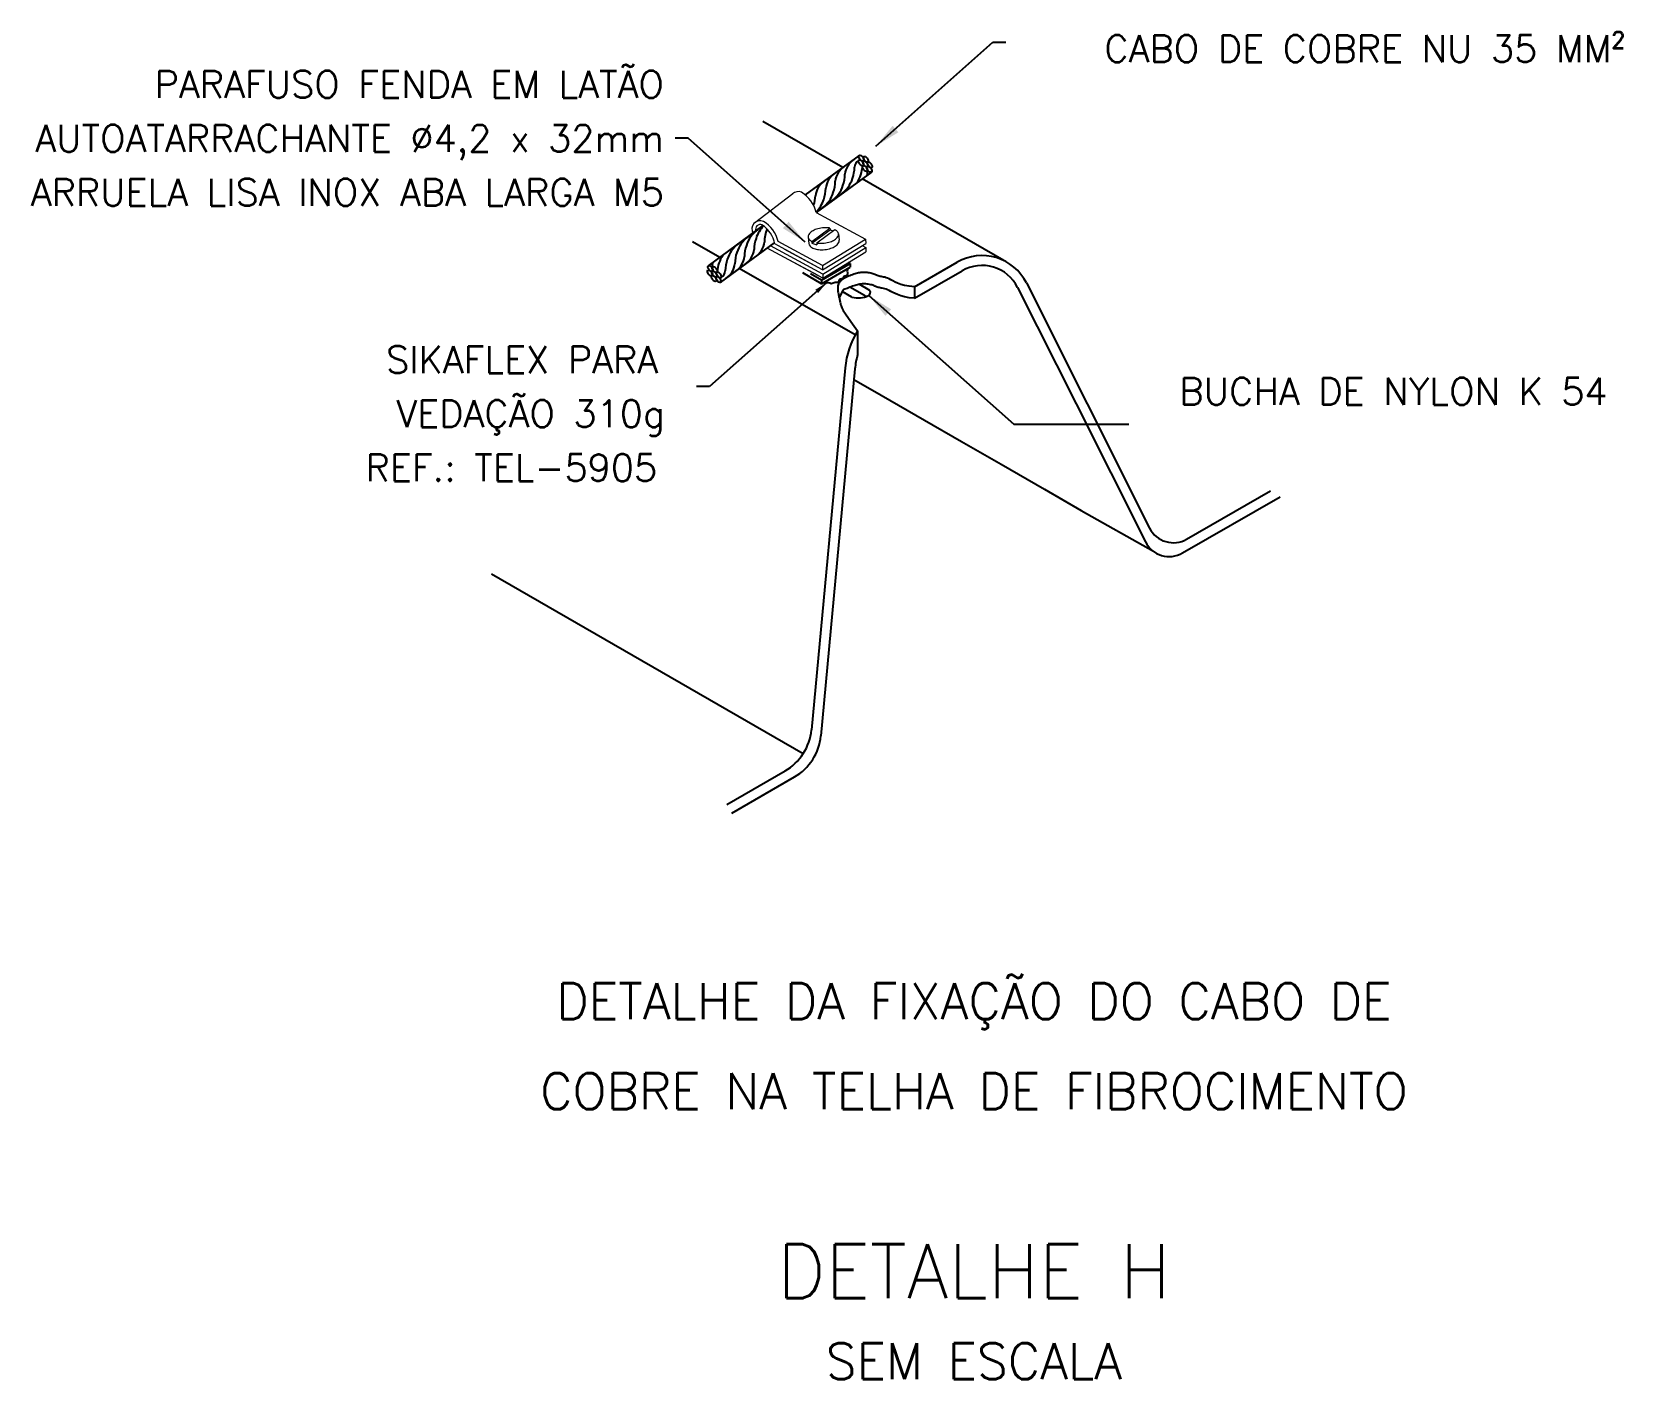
# Paper-space layout 'Layout4' of a CAD drawing. Header units: millimetres. Extents: x 16 to 267, y 19 to 196.
# Drawn here: x 183.48 to 203.36, y 61.51 to 78.35 of the extents above; entities that cross this region are included whole.
import ezdxf
from ezdxf.enums import TextEntityAlignment as Align

# ---------------------------------------------------------------- set-up
doc = ezdxf.new("R2010")
doc.units = ezdxf.units.MM
for name, color, linetype in [('C01', 1, 'Continuous'), ('C02', 42, 'Continuous'), ('C03', 7, 'Continuous'), ('C04', 5, 'Continuous'), ('C05', 4, 'Continuous')]:
    doc.layers.add(name, color=color, linetype=linetype)
doc.layers.add('Cabo 16 mm²', color=1, linetype='Continuous', lineweight=20)
doc.styles.add('100CL', font='romans.shx', dxfattribs={"height": 25})
doc.styles.add('140CL', font='romans.shx', dxfattribs={"height": 100})
doc.styles.add('80CL', font='romans.shx', dxfattribs={"height": 2})

# ---------------------------------------------------------------- blocks, each defined once
blk = doc.blocks.new('A$C76576F64')
at = {"layer": 'C01'}
for centre, major_axis, ratio, start_param, end_param in [((0.6973068076749769, 0.4010756641516764), (-0.06156059063818413, -0.06144993752071506), 0.9999999999976028, 4.421121736771361, 5.267556792946176), ((0.690170489666798, 0.4396775382958822), (-0.02487016430550492, -0.02482546101101338), 0.9999999999855568, 4.348838242355383, 5.325341205187715), ((0.565295700272145, 0.3249320454215194), (0.06144993752044848, -0.06156059063791709), 0.999999999996807, 2.850325409970544, 3.696760466150085), ((0.6114691978714291, 0.3516011362701192), (0.06144993752061712, -0.061560590638086), 0.999999999995917, 2.850325409973752, 3.696760466151379), ((0.6543880027738851, 0.3763384002108978), (0.06144993752059318, -0.06156059063806203), 0.9999999999915787, 2.850325409973489, 3.696760466153322), ((0.5260326896091101, 0.4501883357092993), (-0.08961101215562144, -0.08944993933692715), 0.9999999999964784, 1.299531290996771, 1.950007241479633), ((0.4792870575356574, 0.4349338907722995), (-0.09489200906093324, -0.09472144382566433), 0.9999999999840194, 1.896335536428903, 2.252990485523359), ((0.5222058624367492, 0.4596711547137602), (0.09472144382358402, -0.09489200905884919), 0.9999999999898185, 0.3255392096419336, 0.6821941587397387), ((0.5579103007103186, 0.4676931562905793), (0.09405873054679344, -0.09422810243194267), 0.9999999999959837, 0.06773369456712719, 0.6299074664423441), ((0.5777203500538235, 0.447847434922096), (-0.09422810244166849, -0.09405873055650175), 0.9999999999401721, 2.042445913523546, 2.200703793208115), ((0.3472759501305518, 0.3587902720419152), (-0.1325535138614317, 0.02054915836453367), 0.856882734854933, 2.856172596217645, 3.199573447466268), ((0.4401950798069265, 0.4007138078279695), (0.06883508461080076, 0.1074618771115421), 0.9919346632898577, 4.241793326935669, 4.873719120004919), ((0.3934494477321095, 0.3854593628902876), (-0.09489200906095807, -0.0947214438256891), 0.999999999981395, 1.896335536428118, 2.252990485521813), ((0.4831138847080183, 0.4254510717685207), (-0.08961101215538438, -0.08944993933669049), 0.9999999999991634, 1.299531290996078, 1.950007241481794), ((0.4363682526345656, 0.4101966268310662), (-0.0948920090607622, -0.09472144382549359), 0.9999999999839688, 1.896335536427758, 2.252990485523072), ((0.3972762749040157, 0.3759765438865088), (-0.1110514316302707, 0.06091762484155647), 0.9607038899753951, 2.736010039532539, 3.240084460986466), ((0.2464618934254759, 0.09540981673490023), (0.08953051196896522, 0.08953051196896522), 0.9999999999991634, 1.299531290996078, 1.950007241481794), ((0.2893584287671729, 0.1201856779125592), (-0.08953051196896505, 0.08953051196896505), 0.9999999999947624, -0.2712650358003867, 0.3792109146877489), ((0.3322549641102341, 0.1449615390909003), (0.08953051196920209, 0.08953051196920207), 0.9999999999964784, 1.466562010155103, 1.950007241479633), ((0.3822398088900627, 0.1621927813482671), (0.09480676480095744, 0.09480676480095743), 0.999999999981395, 1.835144857317934, 2.252990485521813), ((0.1717035061919887, 0.05310046682461689), (-0.09414345457863486, 0.09414345457863488), 0.9999999999959837, 0.06773369456712719, 0.6299074664423441), ((0.2035653580837788, 0.07063395555724128), (0.08953051196920209, 0.08953051196920207), 0.9999999999964784, 1.299531290996771, 1.950007241479633), ((0.2502972492384288, 0.08593044395752258), (0.09480676480093264, 0.09480676480093264), 0.9999999999840194, 1.896335536428903, 2.252990485523359), ((0.1180402011127626, 0.1691442614260268), (-0.06150528896362389, 0.06150528896362389), 0.999999999995917, 2.850325409973752, 3.696760466151379), ((0.2931937845801258, 0.1107063051358637), (0.09480676480076175, 0.09480676480076175), 0.9999999999839688, 1.896335536427758, 2.252990485523072), ((0.3360903199231871, 0.1354821663135226), (0.09480676480095744, 0.09480676480095743), 0.999999999981395, 1.896335536428118, 2.252990485521813), ((0.1641896900773645, 0.195854876461226), (-0.06150528896345509, 0.06150528896345512), 0.999999999996807, 2.850325409970544, 3.696760466150085), ((0.1518756128139103, 0.07292836020269533), (0.09414345458835195, 0.09414345458835192), 0.9999999999401721, 2.042445913523546, 2.200703793208115), ((0.03941816953602029, 0.08099709995826743), (0.02484782271137812, 0.02484782271137812), 0.9999999999855568, 4.348838242355383, 5.325341205187715), ((0.03224713042800431, 0.1195925390707089), (0.06150528896372193, 0.06150528896372193), 0.9999999999976028, 4.421121736771361, 5.267556792946176), ((0.2074007138967318, 0.06115458277918151), (-0.09480676479885046, 0.09480676479885046), 0.9999999999898185, 0.3255392096419336, 0.6821941587397387), ((0.07514366576970133, 0.1443684002483678), (-0.06150528896359993, 0.06150528896359993), 0.9999999999915787, 2.850325409973489, 3.696760466153322)]:
    blk.add_ellipse(centre, major_axis=major_axis, ratio=ratio, start_param=start_param, end_param=end_param, dxfattribs=at)
at = {"layer": 'C02'}
for p, q in [((0.6806888138939939, 0.4917927682502068), (0.4394628860795819, 0.352756523893504)), ((0.7234004372430718, 0.4176276945256632), (0.476537416618612, 0.2754893843339232)), ((0.006168400655042205, 0.1030170430913131), (0.2511770109736062, 0.2445272902077704)), ((0.04894672128375532, 0.02889042024980881), (0.2908416401182876, 0.1686022846445212))]:
    blk.add_line(p, q, dxfattribs=at)
at = {"layer": 'C02', "lineweight": 0}
for p, q in [((0.2166814651700406, 0.2601327327311083), (0.3887964718510375, 0.3642159197875117)), ((0.476537416618612, 0.2754893843339232), (0.6690540032509489, 0.1420353936578067)), ((0.4451264810359135, 0.1575599253635573), (0.5264526988239595, 0.2045136390956941)), ((0.5264526988239595, 0.2045136390956941), (0.5264526988239595, 0.1966669521889344)), ((0.4743803600545107, -3.442687557253521e-08), (0.2582853790845547, 0.1497986820365895)), ((0.4758194179617021, 0.01739204828436414), (0.2727565262930511, 0.1581568193882958)), ((0.4772584758679841, 0.03478413098832789), (0.2913014939886125, 0.1636909527849184)), ((0.4786975337747208, 0.05217621369592962), (0.3061203715838019, 0.1718080407340494)), ((0.4772584758679841, 0.03478413098832789), (0.327971720613732, 0.138270867337269)), ((0.432251221858678, 0.1766055288685493), (0.432251221858678, 0.1495330503307741)), ((0.4451264810359135, 0.1497132384567976), (0.5264526988239595, 0.1966669521889344)), ((0.4451264810359135, 0.1575599253635573), (0.4451264810359135, 0.1497132384567976)), ((0.4451264810359135, 0.1497132384567976), (0.4650555630400959, 0.1408507317346448)), ((0.4650555630400959, 0.1486974186414045), (0.5463817808276872, 0.1956511323737686)), ((0.4650555630400959, 0.1486974186414045), (0.4650555630400959, 0.1408507317346448)), ((0.4786975337747208, 0.05217621369592962), (0.6690540032509489, 0.1420353936578067)), ((0.5264526988239595, 0.1966669521889344), (0.538704399186372, 0.1912185940157087)), ((0.5592570400049226, 0.1766055288685493), (0.5592570400049226, 0.1495330503307741)), ((0.6690540032509489, 0.1420353936578067), (0.6676149453442122, 0.124643310950205)), ((0.4559538922976571, 0.01277333590792296), (0.3250936048016229, 0.1034867019238845)), ((0.4743803600558749, -3.442619345150888e-08), (0.664736829532103, 0.08985914553568364)), ((0.4758194179630664, 0.01739204828504626), (0.6661758874392945, 0.1072512282469233)), ((0.4772584758679841, 0.03478413098832789), (0.6676149453442122, 0.124643310950205)), ((0.6518334309466809, 0.1171935303029841), (0.6661758874392945, 0.1072512282469233)), ((0.6661758874392945, 0.1072512282469233), (0.664736829532103, 0.08985914553568364)), ((0.4758194179617021, 0.01739204828436414), (0.4743803600545107, -3.442687557253521e-08)), ((0.4786975337747208, 0.05217621369592962), (0.4772584758679841, 0.03478413098832789))]:
    blk.add_line(p, q, dxfattribs=at)
for points in [[(0.5264526988239595, 0.2045136390956941, 0.01640901410351337), (0.521436662942051, 0.2057253931966443, 0.05109929896207354), (0.4957541309322551, 0.2083569834053378, 0.05109929896207855), (0.4700715989220043, 0.2057253931966443, 0.06494810165028665), (0.4508507933010151, 0.1990571976839419, 0.1042029417664151), (0.4361277951543343, 0.1873615579061152, 0.174704521189028), (0.432251221858678, 0.1766055288685493, 0.1747045211890303), (0.4361277951543343, 0.1658494998309834, 0.0673798441122111), (0.4451264810359135, 0.1575599253635573, 0.06494810165028905)], [(0.432251221858678, 0.1495330503307741, 0.1747045211890303), (0.4361277951543343, 0.1387770212932082, 0.1042029417664233), (0.4508507933010151, 0.1270813815153815, 0.06494810165028905), (0.4700715989220043, 0.1204131860026791, 0.0510992989620726), (0.4957541309322551, 0.1177815957939856, 0.05109929896208093), (0.521436662942051, 0.1204131860026791, 0.06494810165029666), (0.5406574685630403, 0.1270813815153815, 0.104202941766425), (0.5553804667097211, 0.1387770212932082, 0.1747045211890353), (0.5592570400049226, 0.1495330503307741, 0.174704521189028)], [(0.4650555630400959, 0.1486974186414045, 0.0164090141035104), (0.4700715989220043, 0.1474856645404543, 0.0510992989620726), (0.4957541309322551, 0.1448540743317608, 0.05109929896208093), (0.521436662942051, 0.1474856645404543, 0.06494810165029666), (0.5406574685630403, 0.1541538600529293, 0.104202941766425), (0.5553804667097211, 0.1658494998309834, 0.1747045211890353), (0.5592570400049226, 0.1766055288685493, 0.174704521189028)], [(0.5592570400049226, 0.1766055288685493, 0.174704521189028), (0.5553804667097211, 0.1873615579061152, 0.06737984411220085), (0.5463817808276872, 0.1956511323737686, 0.06494810165029295)]]:
    blk.add_lwpolyline(points, format="xyb", dxfattribs=at)
for centre, radius, start, end in [((0.4078571835611911, 0.3351523986432312), 0.03490414922707272, 61.28336544415288, 126.8382641209283), ((0.3448809685555716, 0.2598457979913746), 0.1325825859990536, 6.776186611545842, 53.02342464547258), ((0.2374401398233204, 0.2314710551975168), 0.03490414922707272, 61.28336544415288, 202.7088188578343), ((0.2374401398255941, 0.2314710551975168), 0.01919778436678242, 61.28336544902704, 196.1428081042493), ((0.1723668114887005, 0.1550321110839832), 0.1192494638531377, 4.163977467690052, 51.46136866760936), ((0.1744639248177009, 0.1561644545456602), 0.1325825859990536, 6.776186611545842, 53.02342464547258)]:
    blk.add_arc(centre, radius, start, end, dxfattribs=at)
at = {"layer": 'C02'}
for centre, major_axis, ratio in [((0.6843554301167387, 0.4602173474804658), (0.007144556561741622, -0.01240048238644946), 0.5094834039478733), ((0.6878333704548822, 0.479392285863014), (0.007144556560370732, -0.01240048238723929), 0.5094834039744696), ((0.7021224835775683, 0.4545913210888557), (0.007144556560516171, -0.0124004823871555), 0.5094834039478731), ((0.7059273739287164, 0.4729849451107384), (0.007144556560677828, -0.01240048238706236), 0.5094834039685116), ((0.6986445432376058, 0.4354163827065349), (0.007144556560447502, -0.01240048238719506), 0.509483403968512), ((0.7162553441785349, 0.430027867686249), (0.007144556560677828, -0.01240048238706236), 0.5094834039685116), ((0.7200602345310472, 0.4484214917079044), (0.007144556560464071, -0.01240048238698871), 0.5094834039539442), ((0.00953630231333591, 0.07222626301859236), (-0.007155708418159329, 0.01239405054491755), 0.5094834039539442), ((0.01332464529878052, 0.09062330225515325), (-0.007155708418373151, 0.01239405054499102), 0.5094834039685116), ((0.02747959602720584, 0.06607257188488802), (-0.007155708418211581, 0.0123940505450843), 0.5094834039478731), ((0.03094028630721368, 0.08525063106094422), (-0.007155708418142946, 0.01239405054512391), 0.509483403968512), ((0.04525170314354909, 0.06046252997111878), (-0.007155708419436394, 0.01239405054437715), 0.5094834039478733), ((0.02369125304312547, 0.04767553264832713), (-0.007155708418373151, 0.01239405054499102), 0.5094834039685116), ((0.0417910128649055, 0.04128447079506259), (-0.007155708418066216, 0.01239405054516822), 0.5094834039744696)]:
    blk.add_ellipse(centre, major_axis=major_axis, ratio=ratio, dxfattribs=at)

psp = doc.layouts.new('Layout4')

# ---------------------------------------------------------------- linework, layer by layer
at = {"layer": 'C01'}
for p, q in [((193.3458526452894, 75.25003561849854), (193.7049529841977, 75.45635597215124)), ((193.3458526452894, 75.2034046552929), (193.7049529841977, 75.40972500894628)), ((193.7049529841977, 75.45635597215124), (193.6825314994746, 75.46936400802662)), ((193.7049529841977, 75.45635597215124), (193.7049529841977, 75.40972500894628)), ((193.3458526452894, 75.2034046552929), (193.1121095448796, 75.33901292002207)), ((193.3458526452894, 75.25003561849854), (193.2112765297341, 75.32811122146796)), ((193.3458526452894, 75.25003561849854), (193.3458526452894, 75.2034046552929))]:
    psp.add_line(p, q, dxfattribs=at)
psp.add_spline([(193.6770096584903, 75.39367022921675), (193.6690480979594, 75.35944416567082), (193.6702594729602, 75.32915979068167), (193.6557229729667, 75.30372091569103), (193.621237703939, 75.29122283028488), (193.612383477607, 75.27019404274876), (193.5670055676599, 75.25359236837795), (193.5603648979129, 75.22924324596767), (193.5183073228407, 75.21928224134518), (193.4679598480332, 75.20438816572738), (193.4352527230465, 75.21407916572372), (193.4087362719927, 75.21485512817918), (193.3899210410389, 75.22924324596767)], degree=3, dxfattribs=at)
at = {"layer": 'C02'}
for p, q in [((194.0276387063157, 76.92412131614475), (195.4894686999803, 78.22121371363033)), ((195.4894686999803, 78.22121371363033), (195.6516215840172, 78.22121371363033)), ((191.6821036028257, 77.02175769019851), (191.5199507187915, 77.02175769019851)), ((193.1439335964931, 75.72466529271293), (191.6821036028257, 77.02175769019851)), ((193.4089260431808, 75.21479922749546), (191.9470960495162, 73.91770683000988)), ((193.8831565257567, 75.05661937106794), (193.7027565600044, 75.16077333985783)), ((193.9530625872119, 75.11840330708793), (193.8178195903736, 75.19648588771821)), ((193.7269157839053, 75.0357855368739), (193.606504686474, 75.10530491638843)), ((193.9378417229771, 75.05669329843687), (195.7487559874587, 73.4498558856506)), ((191.9470960495162, 73.91770683000988), (191.784943165482, 73.91770683000988)), ((195.7487559874587, 73.4498558856506), (197.1858074783775, 73.4498558856506))]:
    psp.add_line(p, q, dxfattribs=at)
for centre, radius, start, end in [((193.8020183513352, 75.35224199679652), 0.3252461939234308, 256.6493524900145, 294.2514746672996), ((193.9098401982835, 75.09686778833981), 0.04829030412383325, 236.4566385435044, 26.48474215011792)]:
    psp.add_arc(centre, radius, start, end, dxfattribs=at)
for points in [[(194.3071984180031, 77.09715918837497), (194.2359666912414, 77.17847380447762), (194.0276387063157, 76.92412131614407)], [(192.8643738848057, 75.89770316494315), (192.9356056115646, 75.9790177810458), (193.1439335964931, 75.72466529271225)], [(193.2691461873371, 75.12828029138001), (193.3047620507166, 75.08762298332869), (193.4089260431808, 75.21479922749546)], [(194.2174014346645, 74.88365542620733), (194.1461697079028, 74.80234081010468), (193.9378417229771, 75.05669329843687)]]:
    psp.add_solid(points, dxfattribs=at)
at = {"layer": 'C03'}
for p, q in [((193.6127327682186, 76.65552649234797), (192.6144831862428, 77.2318661572204)), ((195.626577521504, 75.49283268193363), (193.8557596382705, 76.51521486350254)), ((192.0763872084742, 75.53271372063301), (191.7351611909287, 75.7278462879986)), ((193.7695719626415, 74.56445376648782), (192.3204012545773, 75.39317252260099)), ((194.5086476275007, 75.16442786643648), (195.0431867790919, 75.47307342683649)), ((194.5086476275007, 75.02133309711422), (195.1051535048234, 75.3657585526501)), ((194.5086476275007, 75.16442786643648), (194.5086476275007, 75.02133309711422)), ((195.7971942359306, 75.15857177032541), (196.5293529384642, 73.70054213915893)), ((195.9079359957921, 75.21418309956317), (196.6680202752766, 73.70054213915893)), ((193.7986957975261, 74.61374193421835), (193.7986957975261, 74.31055971870984)), ((193.6420469439361, 74.15162833484197), (193.2214091930098, 69.62753516354479)), ((193.7654356828214, 74.14015765770074), (193.3388655943052, 69.55226030356454)), ((193.7532216032521, 74.00879133632162), (194.0924458706629, 73.81275429469184)), ((194.0924458706629, 73.81275429469184), (194.6356906630497, 73.49916294450264)), ((196.5293529384642, 73.70054213915893), (197.3951115042307, 71.97646013623836)), ((196.6680202752766, 73.70054213915893), (197.4469053967484, 72.14946095628335)), ((194.6356906630497, 73.49916294450264), (195.0963151812864, 73.23284513464438)), ((195.0963151812864, 73.23284513464438), (195.5904749112121, 72.94850719480638)), ((195.5904749112121, 72.94850719480638), (196.1336584238704, 72.63475498532995)), ((196.1336584238704, 72.63475498532995), (196.59252103023, 72.37002655858402)), ((197.9091885111063, 72.01106021383913), (198.9574630286431, 72.61633912550388)), ((197.8573946185886, 71.83805939379346), (199.076234587367, 72.54182364395393)), ((196.59252103023, 72.37002655858402), (197.4934234196287, 71.85927490712498)), ((193.117302568681, 69.3277473579463), (189.2244873823645, 71.57526525367058)), ((192.1649061301448, 68.69428304365812), (192.8925846598102, 69.11444823999733)), ((192.2268709175912, 68.58696705029666), (193.0100410611055, 69.03917338001708))]:
    psp.add_line(p, q, dxfattribs=at)
for points in [[(194.5086476275007, 75.16442786643648), (194.4420222229553, 75.17261781015651), (194.3856625909082, 75.18347890773208), (194.3383032344507, 75.19626769012399), (194.298678656666, 75.21024068829303), (194.2655233606481, 75.2246544331993), (194.2375718494857, 75.2387654558043), (194.2135586262673, 75.25183028706812), (194.1922181940815, 75.26310545795087), (194.1724817316915, 75.2720392626016), (194.1540671205692, 75.27884704791751), (194.1368889178527, 75.28393592398407), (194.1208616806859, 75.28771300088744), (194.1058999662125, 75.29058538871169), (194.0919183315734, 75.29296019754298), (194.0788313339124, 75.29524453746609), (194.0665535303704, 75.29784551856716), (194.0549768608651, 75.30107726899752), (194.0439027964046, 75.30488198917743), (194.0331101907684, 75.3091088975944), (194.0223778977359, 75.31360721273523), (194.011484771089, 75.31822615308607), (194.0002096646101, 75.32281493713441), (193.9883314320812, 75.32722278336706), (193.9756289272761, 75.33129891027085), (193.9619513686901, 75.3349126405347), (193.9474294336285, 75.338013713654), (193.9322641641127, 75.34057197332623), (193.9166566021584, 75.34255726324824), (193.9008077897813, 75.34393942711887), (193.8849187690028, 75.34468830863358), (193.8691905818357, 75.34477375149123), (193.8538242703014, 75.34416559938796), (193.8389572131107, 75.3428437481237), (193.8244721357548, 75.34082830189851), (193.8101881004147, 75.33814941701559), (193.7959241692768, 75.3348372497781), (193.7814994045245, 75.33092195648857), (193.7667328683417, 75.32643369344879), (193.7514436229146, 75.32140261696196), (193.7354507304269, 75.31585888333058), (193.7186586959185, 75.30982929815724), (193.7013137958627, 75.30332726424291), (193.6837477495862, 75.29636283368797), (193.6662922764215, 75.28894605859415), (193.6492790956952, 75.28108699106184), (193.6330399267342, 75.2727956831921), (193.6179064888709, 75.26408218708599), (193.6042105014319, 75.2549565548432), (193.5922149943915, 75.24542213716569), (193.5819082402966, 75.23545547915074), (193.5732098223414, 75.22502642449518), (193.5660393237174, 75.21410481689719), (193.5603163276216, 75.20266050005358), (193.5559604172429, 75.19066331766186), (193.5528911757781, 75.17808311341952), (193.551028186416, 75.16488973102406), (193.5502776295514, 75.15108987187597), (193.5504920743695, 75.136837668189), (193.551510687256, 75.12232410987923), (193.5531726346023, 75.10774018686271), (193.5553170827886, 75.09327688905688), (193.5577831982007, 75.07912520637848), (193.5604101472297, 75.06547612874357), (193.5630370962588, 75.0525206460689), (193.5655383940245, 75.04037519518926), (193.5679291186814, 75.02885800061432), (193.5702595307346, 75.01771273377182), (193.5725798906867, 75.00668306608947), (193.5749404590404, 74.99551266899499), (193.5773914963036, 74.98394521391543), (193.5799832629789, 74.9717243722792), (193.5827660195716, 74.95859381551469), (193.5861430750745, 74.94395288252127), (193.5919299324539, 74.92582358209239), (193.6022951431612, 74.90188359049245), (193.6194072586529, 74.8698105839872), (193.6454348303803, 74.82728223884175), (193.6825464097999, 74.77197623132184), (193.732910548363, 74.7015702376919), (193.7986957975261, 74.61374193421835)], [(194.5086476275007, 75.02133309711422), (194.4420222229553, 75.02952304083425), (194.3856625909082, 75.04038413840982), (194.3383032344507, 75.05317292080241), (194.298678656666, 75.06714591897145), (194.2655233606481, 75.08155966387773), (194.2375718494857, 75.09567068648272), (194.2135586262673, 75.10873551774586), (194.1922181940815, 75.12001068862929), (194.1724817316915, 75.12894449328002), (194.1540671205692, 75.13575227859593), (194.1368889178527, 75.1408411546625), (194.1208616806859, 75.14461823156518), (194.1058999662125, 75.14749061939011), (194.0919183315734, 75.14986542822072), (194.0788313339124, 75.15214976814451), (194.0665535303704, 75.1547507492449), (194.0549768608651, 75.15798249967594), (194.0439027964046, 75.16178721985585), (194.0331101907684, 75.16601412827282), (194.0223778977359, 75.17051244341366), (194.011484771089, 75.1751313837645), (194.0002096646101, 75.17972016781283), (193.9883314320812, 75.18412801404548), (193.9756289272761, 75.18820414094927), (193.9619513686901, 75.19181787121312), (193.9474294336285, 75.19491894433241), (193.9322641641127, 75.19747720400466), (193.9166566021584, 75.19946249392666), (193.9008077897813, 75.20084465779661), (193.8849187690028, 75.201593539312), (193.8691905818357, 75.20167898216897), (193.8538242703014, 75.20107083006639), (193.8389572131107, 75.19974897880144), (193.8244721357548, 75.19773353257693), (193.8101881004147, 75.19505464769401), (193.7959241692768, 75.19174248045653), (193.7814994045245, 75.1878271871663), (193.7667328683417, 75.18333892412721), (193.7514436229146, 75.17830784764038), (193.7354507304269, 75.172764114009), (193.7186586959185, 75.16673452883566), (193.7013137958627, 75.16023249492065), (193.6837477495862, 75.15326806436639), (193.6662922764215, 75.14585128927257), (193.6406687557226, 75.13624337097059), (193.6277898561582, 75.13141378363463), (193.6100813692599, 75.11209543428942), (193.5675399312393, 75.03132830624332)]]:
    psp.add_lwpolyline(points, dxfattribs=at)
for centre, radius, start, end in [((195.3534192208879, 74.93564723136188), 0.6205409603921772, 26.67055101267013, 119.9959445887805), ((195.3534474579262, 74.93574154911954), 0.496552626084851, 26.66380145844279, 120.002350346191), ((194.6893428215251, 74.05421986726407), 1.051816079345631, 147.8621495715073, 174.6862356298905), ((194.6892391854124, 74.0542649466284), 0.9277879440984657, 163.7104787799587, 174.6880675516376), ((197.7433281841684, 72.29831151377613), 0.3316970867641061, 206.6638014584428, 300.002350346191), ((197.6915342916507, 72.12531069373046), 0.3316970867641136, 206.6638014584428, 300.002350346191), ((192.5608640059315, 69.68895083987132), 0.663394173528141, 300.002350346191, 354.6880675516375), ((192.6783204072269, 69.61367597989107), 0.6633941735282013, 300.002350346191, 354.6880675516375)]:
    psp.add_arc(centre, radius, start, end, dxfattribs=at)

# ---------------------------------------------------------------- block references
at = {"layer": 'Cabo 16 mm²', "xscale": 3, "yscale": 3, "zscale": 3, "rotation": 6.207367650467047}
psp.add_blockref('A$C76576F64', (191.9486238790475, 75.1189071715308), dxfattribs=at)

# ---------------------------------------------------------------- texts
at = {"layer": 'C03', "style": '80CL'}
for s, p in [('CABO DE COBRE NU 35 MM²', (203.3897172611357, 78.31088461920268)), ('BUCHA DE NYLON K 54', (203.1695902197851, 74.02860590315305))]:
    psp.add_text(s, height=0.3375, dxfattribs=at).set_placement(p, align=Align.TOP_RIGHT)
for s, height, p in [('PARAFUSO FENDA EM LATÃO', 0.3375000000041417, (191.3780669452606, 77.69675769020643)), ('AUTOATARRACHANTE %%C4,2 x 32mm', 0.3375000000041695, (191.3780669452606, 77.02175769019851)), ('ARRUELA LISA INOX ABA LARGA M5', 0.3375000000041695, (191.3780669452606, 76.3467576901906))]:
    psp.add_text(s, height=height, dxfattribs=at).set_placement(p, align=Align.MIDDLE_RIGHT)
for s, height, p in [('SIKAFLEX PARA', 0.3375000000040799, (187.9057920063995, 74.42395683001547)), ('VEDAÇÃO 310g', 0.3375000000041417, (188.0343634349717, 73.74895683000756)), ('REF.: TEL-5905', 0.3375000000041417, (187.6486491492549, 73.07395682999896))]:
    psp.add_text(s, height=height, dxfattribs=at).set_placement(p, align=Align.TOP_LEFT)
at = {"layer": 'C04', "color": 5}
for s, style, p in [('DETALHE DA FIXAÇÃO DO CABO DE', '140CL', (195.2515356117508, 66.23606409910309)), ('COBRE NA TELHA DE FIBROCIMENTO', '140CL', (195.2515356117508, 65.11106409910309)), ('SEM ESCALA', '100CL', (195.2515356117508, 61.73606409910309))]:
    psp.add_text(s, height=0.4500000000000001, dxfattribs=dict(at, style=style)).set_placement(p, align=Align.MIDDLE_CENTER)
at = {"layer": 'C05', "style": '140CL'}
psp.add_text('DETALHE H', height=0.6750000000004093, dxfattribs=at).set_placement((195.2515356117508, 62.86106409910309), align=Align.MIDDLE_CENTER)

doc.saveas('drawing.dxf')
